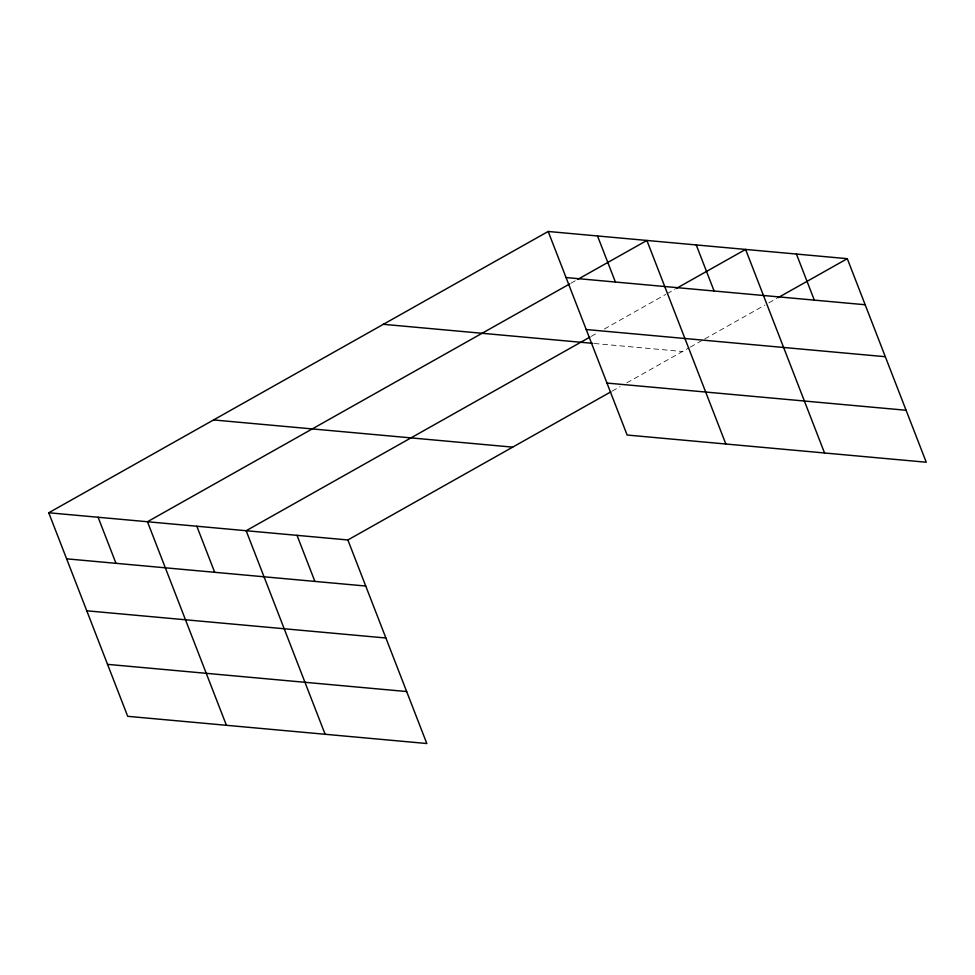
<?xml version="1.0" encoding="UTF-8"?>
<svg xmlns="http://www.w3.org/2000/svg" width="975" height="975" viewBox="0 0 975 975"><rect width="100%" height="100%" fill="white"/><g stroke="black" fill="none" stroke-linecap="round" stroke-linejoin="round"><path stroke-width="0.73" stroke-dasharray="4.88 3.66" d="M571.021 283.189L576.249 280.239M591.252 336.363L597.785 332.682M604.329 329.002L665.803 294.377M667.119 293.633L674.968 289.209M612.178 391.097L620.137 386.624M626.767 382.883L689.02 347.819M690.337 347.088L703.414 339.714M704.718 338.983L764.888 305.09M768.812 302.884L776.661 298.46M594.25 343.48L682.488 351.5"/><path stroke-width="1.46" d="M48.75 512.765L347.868 539.967L426.818 743.523L127.701 716.32L48.75 512.765L548.182 231.477L847.299 258.68L926.25 462.235L627.132 435.033L548.182 231.477M569.717 283.92L147.457 521.735L226.407 725.29M577.566 279.496L646.888 240.459L725.839 444.015M589.936 337.094L246.163 530.717L325.126 734.273M676.272 288.478L745.595 249.429L824.545 452.985M347.868 539.967L610.85 391.852M777.965 297.728L847.299 258.68M566.048 277.546L865.166 304.748M586.207 329.526L885.324 356.716M383.37 324.309L592.751 343.346M606.974 383.065L906.092 410.268M213.562 419.945L512.679 447.135M66.617 558.833L365.735 586.036M86.775 610.801L385.893 638.003M107.542 664.353L406.66 691.543M796.441 254.061L814.32 300.129M696.247 244.944L714.114 291.013M597.529 235.974L615.408 282.043M297.022 535.336L314.888 581.405M196.816 526.22L214.683 572.288M98.109 517.25L115.976 563.318"/></g></svg>
